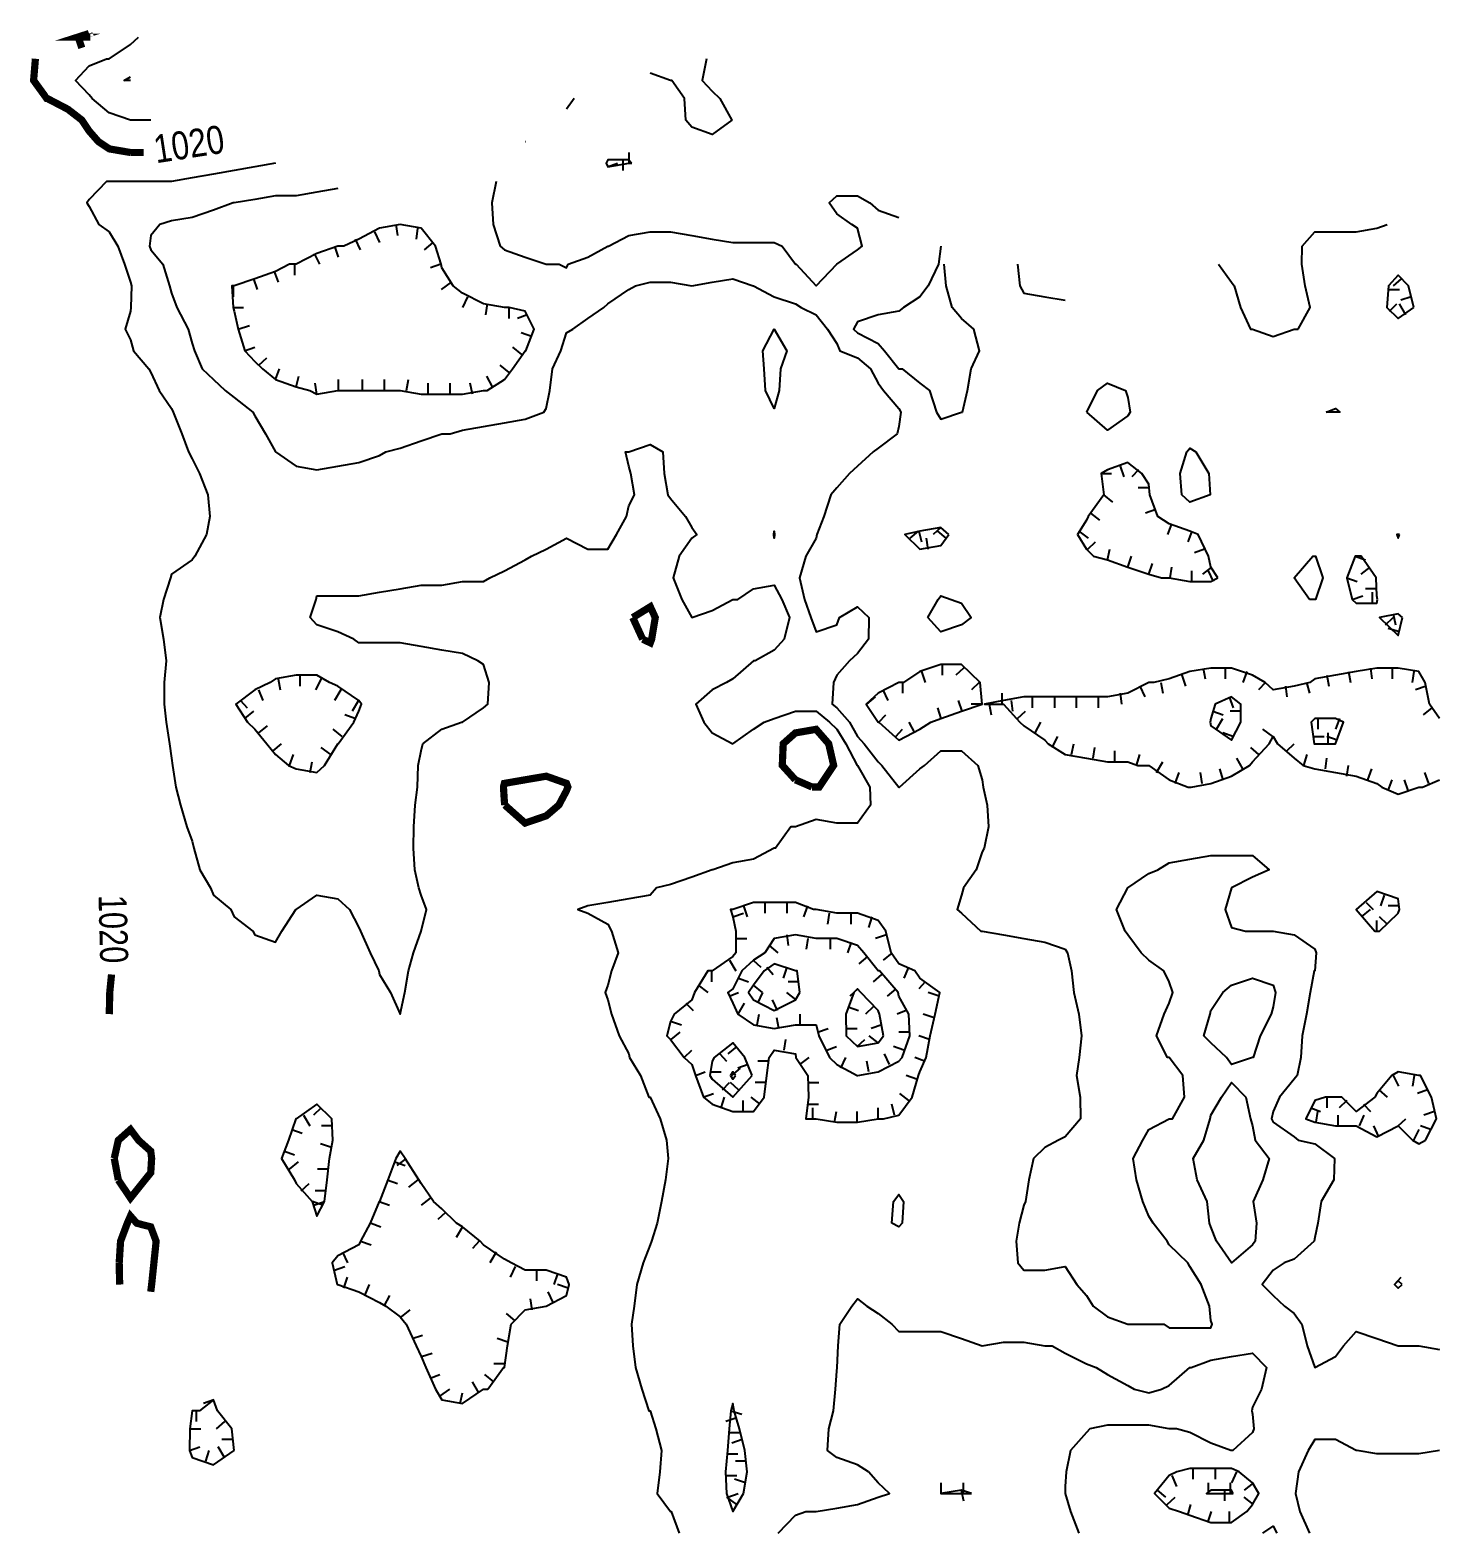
# Model space of a CAD drawing. Extents: x 628896 to 629898, y 4519176 to 4520140.
# Drawn here: x 628995.5 to 629191, y 4519932 to 4520139.5 of the extents above; entities that cross this region are included whole.
import ezdxf
from ezdxf.enums import TextEntityAlignment as Align

# ---------------------------------------------------------------- set-up
doc = ezdxf.new("R2010")
doc.units = 0

msp = doc.modelspace()

# ---------------------------------------------------------------- linework, layer by layer
at = {"layer": 'GSLAYER', "linetype": 'CONTINUOUS', "const_width": 1, "flags": 128}
for points in [[(629003.6875, 4520139), (629002.125, 4520138.5), (629003.6875, 4520138.5), (629003.875, 4520138.5)], [(629002.1875, 4520138.5), (629002.6875, 4520137)], [(629003.875, 4520138.5), (629003.6875, 4520139)], [(629009.4375, 4520122.5), (629006.5, 4520123), (629005, 4520124), (629003.6875, 4520125.5), (629002.6875, 4520127), (629000.75, 4520128.5), (628997.875, 4520130), (628997.8125, 4520130), (628996, 4520132.5), (628996.25, 4520135.5)], [(629023.8125, 4520124.5), (629023.8125, 4520124.5)], [(629011.25, 4520122.5), (629009.4375, 4520122.5)], [(629079.125, 4520058), (629081.5625, 4520059.5), (629082.25, 4520058), (629081.75, 4520055), (629081.5625, 4520054.5), (629080.5, 4520055)], [(629080.5, 4520055), (629079.125, 4520058)], [(629101.6875, 4520035.5), (629099.875, 4520037.5), (629100, 4520040.5), (629101.6875, 4520042), (629104.5625, 4520042.5), (629106.3125, 4520040.5), (629107, 4520037.5), (629105, 4520034.5), (629104.5625, 4520034.5), (629104, 4520034.5)], [(629061.3125, 4520032.5), (629061.1875, 4520034.5), (629061.3125, 4520035), (629064.1875, 4520035.5), (629067.125, 4520036), (629069.9375, 4520035), (629070.125, 4520034.5), (629069.9375, 4520034), (629068.875, 4520032), (629067.125, 4520030.5), (629064.1875, 4520029.5), (629061.375, 4520032)], [(629104, 4520034.5), (629101.6875, 4520035.5)], [(629061.375, 4520032), (629061.3125, 4520032.5)], [(629006.5, 4520021), (629006.5, 4520021)], [(629006.8125, 4520008.5), (629006.5625, 4520006)], [(629006.5625, 4520006), (629006.5, 4520003)], [(629007.1875, 4519983), (629007.75, 4519985.5), (629009.4375, 4519987), (629010.5625, 4519985.5), (629012.25, 4519984), (629012.375, 4519983), (629012.25, 4519981), (629011.4375, 4519980), (629009.4375, 4519977.5), (629007.75, 4519980)], [(629007.75, 4519980), (629007.1875, 4519983)], [(629007.875, 4519968.5), (629008.0625, 4519971.5), (629009, 4519974), (629009.4375, 4519975), (629010.3125, 4519974), (629012.25, 4519973.5), (629013, 4519971.5), (629012.6875, 4519968.5), (629012.375, 4519965.5), (629012.25, 4519964.5)], [(629007.9375, 4519965.5), (629007.875, 4519968.5)]]:
    msp.add_lwpolyline(points, dxfattribs=at)
at = {"layer": 'GSLAYER', "linetype": 'CONTINUOUS', "flags": 128}
for points in [[(629012.25, 4520127), (629010.4375, 4520127), (629009.4375, 4520127), (629006.5, 4520128), (629004.125, 4520130), (629003.6875, 4520130.5), (629001.8125, 4520132.5), (629003.6875, 4520134.5), (629006.125, 4520135.5), (629006.5, 4520135.5), (629009.4375, 4520137.5), (629010.5625, 4520138.5)], [(629089.375, 4520135.5), (629088.75, 4520132.5), (629090.125, 4520131), (629091.1875, 4520130), (629092.875, 4520127), (629090.125, 4520125), (629087.3125, 4520126), (629086.5, 4520127), (629086.3125, 4520130), (629084.5625, 4520132.5), (629084.375, 4520132.5), (629081.5625, 4520133.5)], [(629009.4375, 4520132.5), (629008.5625, 4520132.5), (629009.4375, 4520133)], [(629071, 4520130), (629069.9375, 4520128.5)], [(629064.25, 4520124), (629064.1875, 4520124)], [(629078.625, 4520121), (629078.625, 4520122.5)], [(629029.5625, 4520121), (629026.6875, 4520120.5), (629023.8125, 4520120), (629020.9375, 4520119.5), (629018, 4520119), (629015.125, 4520118.5), (629012.25, 4520118.5), (629009.4375, 4520118.5), (629006.5, 4520118.5), (629006.125, 4520118.5), (629003.6875, 4520116), (629003.375, 4520115.5), (629003.6875, 4520115), (629005.0625, 4520112.5), (629006.5, 4520111.5), (629007.6875, 4520109.5), (629008.625, 4520107), (629009.4375, 4520104.5), (629009.5625, 4520104), (629009.5, 4520101), (629009.4375, 4520100.5), (629008.6875, 4520098), (629009.4375, 4520096.5), (629009.875, 4520095), (629012, 4520092.5), (629012.25, 4520092), (629013.4375, 4520089.5), (629015.125, 4520087), (629015.375, 4520086.5), (629016.5625, 4520083.5), (629017.5, 4520081), (629018, 4520080), (629019, 4520078), (629020.1875, 4520075), (629020.4375, 4520072), (629020, 4520069.5), (629018.375, 4520066.5), (629018, 4520066), (629015.125, 4520064), (629015, 4520063.5), (629014, 4520060.5), (629013.5, 4520058), (629014, 4520055), (629014.375, 4520052), (629014.125, 4520049), (629014.125, 4520046), (629014.375, 4520043.5), (629014.875, 4520040.5), (629015.125, 4520038.5), (629015.25, 4520037.5), (629015.75, 4520034.5), (629016.375, 4520032), (629017.25, 4520029), (629018, 4520027), (629018.25, 4520026), (629019.0625, 4520023), (629020.5625, 4520020.5), (629020.9375, 4520019.5), (629023.375, 4520017.5), (629023.8125, 4520016.5), (629026.4375, 4520014.5), (629026.6875, 4520014), (629029.5625, 4520013), (629030.4375, 4520014.5), (629032.375, 4520017.5), (629032.4375, 4520017.5), (629035.3125, 4520019.5), (629038.1875, 4520019), (629039.8125, 4520017.5), (629041.125, 4520015), (629041.375, 4520014.5), (629042.6875, 4520011.5), (629043.875, 4520009), (629044, 4520008.5), (629045.5, 4520006), (629046.875, 4520003), (629047.5, 4520006), (629048, 4520009), (629048.6875, 4520011.5), (629049.75, 4520014.5), (629050.5, 4520017.5), (629049.75, 4520019.5), (629049.4375, 4520020.5), (629048.875, 4520023), (629048.6875, 4520026), (629048.75, 4520029), (629048.9375, 4520032), (629049.25, 4520034.5), (629049.375, 4520037.5), (629049.75, 4520039.5), (629050, 4520040.5), (629052.625, 4520042.5), (629055.375, 4520043.5), (629055.5, 4520043.5), (629058.4375, 4520045.5), (629059, 4520046), (629059.1875, 4520049), (629058.4375, 4520051.5), (629057.625, 4520052), (629055.5, 4520053), (629052.625, 4520053.5), (629049.75, 4520054), (629046.875, 4520054.5), (629044, 4520054.5), (629041.125, 4520054.5), (629040.4375, 4520055), (629038.1875, 4520056), (629035.3125, 4520057), (629034.375, 4520058), (629035.1875, 4520060.5), (629035.3125, 4520061), (629038.1875, 4520061), (629041.125, 4520061), (629044, 4520061.5), (629046.875, 4520062), (629049.75, 4520062.5), (629052.625, 4520062.5), (629055.5, 4520063), (629058.4375, 4520063), (629059.3125, 4520063.5), (629061.3125, 4520064.5), (629064.1875, 4520066), (629065.0625, 4520066.5), (629067.125, 4520067.5), (629069.9375, 4520069), (629072.875, 4520067.5), (629075.6875, 4520067.5), (629076.875, 4520069.5), (629078.25, 4520072), (629078.5625, 4520073.5), (629079.375, 4520075), (629078.875, 4520078), (629078.5625, 4520079), (629078.125, 4520081), (629078.5625, 4520081), (629081.5625, 4520082), (629083.3125, 4520081), (629083.5, 4520078), (629084, 4520075), (629084.375, 4520074.5), (629086.4375, 4520072), (629087.3125, 4520070.5), (629088, 4520069.5), (629087.3125, 4520069), (629085.5625, 4520066.5), (629084.75, 4520063.5), (629085.9375, 4520060.5), (629087.3125, 4520058), (629090.125, 4520059), (629093, 4520060.5), (629093.6875, 4520060.5), (629095.875, 4520062), (629098.75, 4520062.5), (629099.8125, 4520060.5), (629100.875, 4520058), (629100.125, 4520055), (629098.75, 4520053.5), (629096.125, 4520052), (629095.875, 4520052), (629093, 4520049.5), (629092.125, 4520049), (629090.125, 4520048), (629087.875, 4520046), (629089, 4520043.5), (629090.125, 4520042), (629093, 4520040.5), (629095.875, 4520042.5), (629097.375, 4520043.5), (629098.75, 4520044), (629101.6875, 4520045), (629104.5625, 4520045), (629106.4375, 4520043.5), (629107.4375, 4520042.5), (629108.6875, 4520040.5), (629110.25, 4520037.5), (629110.3125, 4520037.5), (629112, 4520034.5), (629112.125, 4520032), (629110.3125, 4520029.5), (629107.4375, 4520029.5), (629104.5625, 4520030), (629101.6875, 4520029), (629101.0625, 4520029), (629098.9375, 4520026), (629098.75, 4520026), (629095.875, 4520024.5), (629093, 4520024), (629090.25, 4520023), (629090.125, 4520023), (629087.3125, 4520022), (629084.375, 4520021), (629082.4375, 4520020.5), (629081.5625, 4520019.5), (629078.5625, 4520019), (629075.6875, 4520018.5), (629072.875, 4520018), (629071.5, 4520017.5), (629072.875, 4520017), (629075.6875, 4520015.5), (629076.1875, 4520014.5), (629077.125, 4520011.5), (629076.1875, 4520009), (629075.6875, 4520007), (629075.3125, 4520006), (629075.6875, 4520005), (629076.1875, 4520003), (629077.25, 4520000), (629078.5625, 4519997.5), (629078.6875, 4519997), (629080.1875, 4519994.5), (629081.375, 4519991.5), (629081.5625, 4519991.5), (629082.9375, 4519988.5), (629083.8125, 4519985.5), (629084.0625, 4519983), (629083.6875, 4519980), (629083.125, 4519977), (629082.5, 4519974), (629081.75, 4519971.5), (629081.5625, 4519971), (629080.5625, 4519968.5), (629079.6875, 4519965.5), (629079.3125, 4519962.5), (629078.9375, 4519960), (629079.125, 4519957), (629079.5, 4519954), (629080.375, 4519951), (629081.375, 4519948), (629081.5625, 4519948), (629082.3125, 4519945.5), (629083.125, 4519942.5), (629082.875, 4519939.5), (629082.5, 4519936.5), (629084.375, 4519934), (629084.4375, 4519934), (629085.5625, 4519931)], [(629079, 4520121), (629078.5625, 4520121.5), (629075.6875, 4520121.5), (629075.4375, 4520121), (629075.6875, 4520120.5), (629078.5625, 4520121), (629079, 4520121)], [(629075.625, 4520120.5), (629077, 4520121)], [(629077.75, 4520121.5), (629077.75, 4520120)], [(629060.1875, 4520118.5), (629059.5625, 4520115.5), (629059.75, 4520112.5), (629060.75, 4520109.5), (629061.3125, 4520109), (629064.1875, 4520108), (629067.125, 4520107), (629068.9375, 4520107), (629069.9375, 4520106.5), (629070.1875, 4520107)], [(629038.1875, 4520117.5), (629035.3125, 4520117), (629032.4375, 4520116.5), (629029.5625, 4520116.5), (629026.6875, 4520116), (629023.8125, 4520115.5), (629023.6875, 4520115.5), (629020.9375, 4520114.5), (629018, 4520113.5), (629015.125, 4520113), (629013.5, 4520112.5), (629012.25, 4520111), (629012.0625, 4520109.5), (629012.25, 4520109), (629013.9375, 4520107), (629014.875, 4520104), (629015.125, 4520103), (629015.875, 4520101), (629017.4375, 4520098), (629018, 4520096), (629018.3125, 4520095), (629019.375, 4520092.5), (629020.9375, 4520091), (629022.5625, 4520089.5), (629023.8125, 4520088.5), (629026.4375, 4520086.5), (629026.6875, 4520086), (629028.1875, 4520083.5), (629029.5625, 4520081), (629032.4375, 4520079), (629035.3125, 4520078.5), (629038.1875, 4520079), (629041.125, 4520079.5), (629044, 4520080.5), (629044.875, 4520081), (629046.875, 4520081.5), (629049.75, 4520082.5), (629052.625, 4520083.5), (629053.8125, 4520083.5), (629055.5, 4520084), (629058.4375, 4520084.5), (629061.3125, 4520085), (629064.1875, 4520085.5), (629066.8125, 4520086.5), (629067.125, 4520087), (629067.625, 4520089.5), (629068, 4520092.5), (629069.125, 4520095), (629069.9375, 4520097.5), (629070.8125, 4520098), (629072.875, 4520099.5), (629075.125, 4520101), (629075.6875, 4520101.5), (629078.5625, 4520103.5), (629079.5, 4520104), (629081.5625, 4520104.5), (629084.375, 4520104.5), (629087.3125, 4520104), (629090.125, 4520104.5), (629093, 4520105), (629095.8125, 4520104), (629095.875, 4520104), (629098.75, 4520102.5), (629101.6875, 4520101.5), (629102.5, 4520101), (629104.5625, 4520100), (629106.125, 4520098), (629107.4375, 4520096), (629107.875, 4520095), (629110.3125, 4520094), (629112.125, 4520092.5), (629113.1875, 4520090.5), (629113.9375, 4520089.5), (629116.0625, 4520087), (629116.3125, 4520086.5), (629116.0625, 4520084.5), (629115.8125, 4520083.5), (629113.1875, 4520081.5), (629112.5, 4520081), (629110.3125, 4520079), (629109.1875, 4520078), (629107.4375, 4520076), (629106.625, 4520075), (629105.625, 4520072), (629104.6875, 4520069.5), (629104.5625, 4520069), (629103.125, 4520066.5), (629102.25, 4520063.5), (629102.9375, 4520060.5), (629103.8125, 4520058), (629104.5625, 4520056), (629107.4375, 4520057), (629107.8125, 4520058), (629110.3125, 4520059.5), (629111.875, 4520058), (629111.8125, 4520055), (629110.3125, 4520053), (629109.1875, 4520052), (629107.4375, 4520050), (629107, 4520049), (629106.8125, 4520046), (629107.4375, 4520045.5), (629109.1875, 4520043.5), (629110.3125, 4520041.5), (629111.25, 4520040.5), (629113.1875, 4520038), (629113.6875, 4520037.5), (629116.0625, 4520034.5), (629116.125, 4520034.5), (629118.9375, 4520037), (629119.625, 4520037.5), (629121.875, 4520039.5), (629124.75, 4520039.5), (629127, 4520037.5), (629127.625, 4520035.5), (629127.75, 4520034.5), (629128.3125, 4520032), (629128.5, 4520029), (629127.875, 4520026), (629127.625, 4520025.5), (629126.75, 4520023), (629125, 4520020.5), (629124.75, 4520019.5), (629124.125, 4520017.5), (629124.75, 4520017), (629127.4375, 4520014.5), (629127.625, 4520014.5), (629130.5625, 4520014), (629133.375, 4520013.5), (629136.3125, 4520013), (629139.125, 4520012), (629139.4375, 4520011.5), (629140, 4520009), (629140.3125, 4520006), (629141, 4520003), (629141.375, 4520000), (629141.0625, 4519997), (629140.6875, 4519994.5), (629141.1875, 4519991.5), (629141.25, 4519988.5), (629139.125, 4519986), (629138.1875, 4519985.5), (629136.3125, 4519984.5), (629134.75, 4519983), (629134.0625, 4519980), (629133.625, 4519977), (629133.375, 4519976.5), (629132.75, 4519974), (629132.3125, 4519971.5), (629132.5625, 4519968.5), (629133.375, 4519967.5), (629136.3125, 4519967.5), (629139.125, 4519968), (629140.75, 4519965.5), (629142.0625, 4519964), (629143, 4519962.5), (629145, 4519961), (629147.8125, 4519960), (629150.75, 4519960), (629152.8125, 4519960), (629153.5625, 4519959.5), (629156.4375, 4519959.5), (629159.3125, 4519959.5), (629159.5, 4519960), (629159.3125, 4519960.5), (629159.125, 4519962.5), (629158, 4519965.5), (629156.4375, 4519968), (629156.125, 4519968.5), (629153.5625, 4519971), (629153.25, 4519971.5), (629151.3125, 4519974), (629150.75, 4519975), (629149.875, 4519977), (629149, 4519980), (629148.5625, 4519983), (629149.875, 4519985.5), (629150.75, 4519987), (629153.5625, 4519988.5), (629154, 4519988.5), (629155.6875, 4519991.5), (629155.4375, 4519994.5), (629153.5625, 4519997), (629153.3125, 4519997), (629151.8125, 4520000), (629152.875, 4520003), (629153.5625, 4520004.5), (629154.0625, 4520006), (629153.5625, 4520007.5), (629152.8125, 4520009), (629150.75, 4520010.5), (629149.6875, 4520011.5), (629147.8125, 4520014), (629147.4375, 4520014.5), (629146.25, 4520017.5), (629147.8125, 4520020.5), (629150.75, 4520022.5), (629152, 4520023), (629153.5625, 4520024), (629156.4375, 4520024.5), (629159.3125, 4520025), (629162.1875, 4520025), (629165.125, 4520025), (629167.4375, 4520023), (629165.125, 4520022), (629162.1875, 4520020.5), (629161.3125, 4520017.5), (629162.1875, 4520015), (629164.125, 4520014.5), (629165.125, 4520014.5), (629168, 4520014.5), (629170.875, 4520014), (629173.75, 4520012), (629173.9375, 4520011.5), (629173.75, 4520009), (629173.6875, 4520009), (629173.125, 4520006), (629172.625, 4520003), (629172, 4520000), (629171.8125, 4519997), (629171.3125, 4519994.5), (629170.875, 4519994), (629168.875, 4519991.5), (629168, 4519989.5), (629167.75, 4519988.5), (629168, 4519988), (629170.875, 4519986), (629171.4375, 4519985.5), (629173.75, 4519985), (629176.5, 4519983), (629176.375, 4519980), (629174.625, 4519977), (629174.1875, 4519974), (629173.75, 4519972), (629173.6875, 4519971.5), (629170.875, 4519969), (629169.5, 4519968.5), (629168, 4519967.5), (629166.4375, 4519965.5), (629168, 4519964), (629169.5625, 4519962.5), (629170.875, 4519961.5), (629171.9375, 4519960), (629172.6875, 4519957), (629173.75, 4519954), (629176.625, 4519955.5), (629177.75, 4519957), (629179.5, 4519959), (629182.375, 4519958), (629185.3125, 4519957), (629188.125, 4519957), (629188.1875, 4519957), (629191.0625, 4519956.5)], [(629070.1875, 4520107), (629072.875, 4520108), (629075.6875, 4520109.5), (629075.75, 4520109.5), (629078.5625, 4520111), (629081.5625, 4520111.5), (629084.375, 4520111.5), (629087.3125, 4520111), (629090.125, 4520110.5), (629093, 4520110), (629095.875, 4520110), (629098.75, 4520110), (629099.875, 4520109.5), (629101.6875, 4520107), (629101.8125, 4520107), (629104.5625, 4520104), (629107.4375, 4520107), (629110.3125, 4520109), (629110.9375, 4520109.5), (629110.3125, 4520112), (629109.5, 4520112.5), (629107.4375, 4520114), (629106.375, 4520115.5), (629107.4375, 4520116.5), (629110.3125, 4520116.5), (629112, 4520115.5), (629113.1875, 4520114.5), (629116.0625, 4520113.5)], [(629040.1875, 4520089.5), (629041.125, 4520089.5), (629043, 4520089.5), (629044, 4520089.5), (629046.875, 4520089.5), (629049.75, 4520089), (629052.625, 4520089), (629055.5, 4520089), (629058.4375, 4520089.5), (629058.9375, 4520089.5), (629061.3125, 4520091), (629062.4375, 4520092.5), (629064.1875, 4520095), (629064.3125, 4520095), (629065.4375, 4520098), (629064.1875, 4520100.5), (629062, 4520101), (629061.3125, 4520101), (629058.4375, 4520101.5), (629055.5, 4520103), (629054.1875, 4520104), (629052.625, 4520106.5), (629052.5625, 4520107), (629051.75, 4520109.5), (629049.75, 4520112), (629046.875, 4520112.5), (629044, 4520112), (629041.125, 4520110.5), (629039.0625, 4520109.5), (629038.1875, 4520109.5), (629035.3125, 4520108.5), (629032.4375, 4520107), (629031.5, 4520107), (629029.5625, 4520106), (629026.6875, 4520105), (629023.8125, 4520104), (629023.5, 4520104), (629023.6875, 4520101), (629023.8125, 4520100.5), (629024.375, 4520098), (629025.3125, 4520095), (629026.6875, 4520093.5), (629027.75, 4520092.5), (629029.5625, 4520091), (629032.4375, 4520090), (629034.3125, 4520089.5), (629035.3125, 4520089), (629038.1875, 4520089.5), (629040.1875, 4520089.5)], [(629046.25, 4520112.5), (629046.5, 4520111)], [(629049.25, 4520112), (629049.0625, 4520110.5)], [(629171.4375, 4520098), (629173.125, 4520101), (629172.4375, 4520104), (629171.9375, 4520107), (629172, 4520109.5), (629173.75, 4520111.5), (629176.625, 4520111.5), (629179.5, 4520111.5), (629182.375, 4520112), (629183.8125, 4520112.5)], [(629037.75, 4520109.5), (629038.25, 4520108)], [(629040.625, 4520110.5), (629041.3125, 4520109)], [(629043.3125, 4520111.5), (629044, 4520110)], [(629051.375, 4520110), (629050.1875, 4520109)], [(629121.875, 4520109.5), (629121.5625, 4520107), (629120.125, 4520104), (629118.9375, 4520102.5), (629116.6875, 4520101), (629116.0625, 4520100.5), (629113.1875, 4520100), (629110.3125, 4520099), (629109.75, 4520098), (629110.3125, 4520097.5), (629113.1875, 4520096), (629114.0625, 4520095), (629116.0625, 4520092.5), (629116.5, 4520092.5), (629118.9375, 4520090.5), (629120.3125, 4520089.5), (629121.25, 4520086.5), (629121.875, 4520085.5), (629124.75, 4520086.5), (629124.875, 4520086.5)], [(629034.9375, 4520108.5), (629035.6875, 4520107)], [(629029.375, 4520106), (629029.9375, 4520104.5)], [(629032.1875, 4520107), (629032.1875, 4520105.5)], [(629052.5, 4520107), (629051.0625, 4520106.5)], [(629124.875, 4520086.5), (629125.5625, 4520089.5), (629126.0625, 4520092.5), (629127.25, 4520095), (629126.4375, 4520098), (629124.75, 4520099.5), (629123.4375, 4520101), (629122.625, 4520104), (629122.3125, 4520107)], [(629132.5, 4520107), (629132.8125, 4520104), (629133.375, 4520103), (629136.3125, 4520102.5), (629139.125, 4520102)], [(629160.375, 4520107), (629162.1875, 4520104.5), (629162.5625, 4520104), (629163.4375, 4520101), (629164.8125, 4520098), (629165.125, 4520098), (629168, 4520097), (629170.875, 4520098), (629171.4375, 4520098)], [(629187.5, 4520101), (629186.75, 4520104), (629185.3125, 4520105.5), (629184, 4520104), (629183.75, 4520101), (629185.3125, 4520099.5), (629187.5, 4520101)], [(629023.6875, 4520104), (629023.6875, 4520102.5)], [(629026.5, 4520105), (629027, 4520103.5)], [(629053.9375, 4520104.5), (629052.5625, 4520103.5)], [(629183.9375, 4520103.5), (629185.5, 4520103.5)], [(629185.75, 4520105), (629184.625, 4520104)], [(629056.1875, 4520102.5), (629055.5, 4520101)], [(629058.9375, 4520101.5), (629058.6875, 4520100)], [(629184.125, 4520100.5), (629185.125, 4520101.5)], [(629186.375, 4520100), (629185.5, 4520101.5)], [(629187.125, 4520102.5), (629185.6875, 4520102)], [(629023.6875, 4520101), (629025.125, 4520101)], [(629061.9375, 4520101), (629061.9375, 4520099.5)], [(629064.5, 4520100), (629063.125, 4520099.5)], [(629024.375, 4520098), (629025.9375, 4520098.5)], [(629065.0625, 4520097), (629063.625, 4520097.5)], [(629097.5625, 4520089.5), (629097.375, 4520092.5), (629097.1875, 4520095), (629098.75, 4520098), (629100.5, 4520095), (629099.625, 4520092.5), (629099.4375, 4520089.5), (629098.75, 4520087), (629097.5625, 4520089.5)], [(629025.25, 4520095), (629026.6875, 4520095.5)], [(629063.75, 4520094.5), (629062.5, 4520095.5)], [(629027.25, 4520093), (629028.375, 4520094)], [(629062, 4520092), (629060.75, 4520093)], [(629029.5625, 4520091), (629030.125, 4520092.5)], [(629032.4375, 4520090), (629032.8125, 4520091.5)], [(629038.3125, 4520089.5), (629038.3125, 4520091)], [(629041.625, 4520089.5), (629041.625, 4520091)], [(629044.6875, 4520089.5), (629044.6875, 4520091)], [(629047.75, 4520089.5), (629048, 4520091)], [(629059.6875, 4520090), (629058.875, 4520091.5)], [(629035.3125, 4520089), (629035.0625, 4520090.5)], [(629050.75, 4520089), (629050.75, 4520090.5)], [(629053.8125, 4520089), (629053.8125, 4520090.5)], [(629056.875, 4520089), (629056.5625, 4520090.5)], [(629142.125, 4520086.5), (629143.625, 4520089.5), (629145, 4520090.5), (629147.5, 4520089.5), (629147.8125, 4520088.5), (629148.125, 4520086.5), (629147.8125, 4520086), (629145, 4520084), (629142.125, 4520086.5)], [(629175.3125, 4520086.5), (629176.625, 4520087), (629177.25, 4520086.5), (629176.625, 4520086.5), (629175.3125, 4520086.5)], [(629155.3125, 4520075), (629155.0625, 4520078), (629156, 4520081), (629156.4375, 4520081.5), (629157.25, 4520081), (629159.0625, 4520078), (629159.25, 4520075), (629156.4375, 4520074), (629155.3125, 4520075)], [(629160.3125, 4520063.5), (629159.3125, 4520065), (629159, 4520066.5), (629157.5625, 4520069.5), (629156.4375, 4520070), (629153.5625, 4520071), (629152, 4520072), (629150.875, 4520075), (629150.75, 4520076.5), (629149.75, 4520078), (629147.8125, 4520079.5), (629145, 4520078.5), (629144.125, 4520078), (629144.5, 4520075), (629142.3125, 4520072), (629142.0625, 4520071.5), (629140.8125, 4520069.5), (629142.0625, 4520067.5), (629143.0625, 4520066.5), (629145, 4520066), (629147.8125, 4520065), (629150.75, 4520064), (629152.5, 4520063.5), (629153.5625, 4520063.5), (629156.4375, 4520063), (629159.3125, 4520063), (629160.3125, 4520063.5)], [(629146.75, 4520079), (629147.25, 4520077.5)], [(629149.3125, 4520078.5), (629148.375, 4520077.5)], [(629144.125, 4520078), (629145.5625, 4520078)], [(629144.4375, 4520075), (629145.6875, 4520074)], [(629150.75, 4520076), (629149.25, 4520076)], [(629142.625, 4520072.5), (629143.875, 4520071.5)], [(629151.6875, 4520073), (629150.25, 4520072.5)], [(629123, 4520069.5), (629121.875, 4520070.5), (629118.9375, 4520070), (629116.875, 4520069.5), (629118.9375, 4520067.5), (629121.875, 4520068), (629123, 4520069.5)], [(629121.875, 4520070.5), (629120.8125, 4520069.5)], [(629153.875, 4520071), (629153.3125, 4520069.5)], [(629098.6875, 4520069.5), (629098.75, 4520070), (629098.8125, 4520069.5), (629098.75, 4520069), (629098.6875, 4520069.5)], [(629117.625, 4520069), (629118.75, 4520070)], [(629118.8125, 4520070), (629119.1875, 4520068.5)], [(629120.125, 4520067.5), (629119.875, 4520069)], [(629122.625, 4520069), (629121.4375, 4520070)], [(629141, 4520070), (629142.3125, 4520069)], [(629142.25, 4520067.5), (629143.3125, 4520068.5)], [(629156.6875, 4520070), (629156.125, 4520068.5)], [(629185.5, 4520069.5), (629185.3125, 4520069.5), (629185.125, 4520069.5), (629185.3125, 4520069), (629185.5, 4520069.5)], [(629145, 4520066), (629145.3125, 4520067.5)], [(629147.8125, 4520065), (629148.3125, 4520066.5)], [(629158.4375, 4520067.5), (629157.0625, 4520067)], [(629173, 4520060.5), (629170.875, 4520063.5), (629173.5, 4520066.5), (629173.75, 4520066.5), (629173.875, 4520066.5), (629174.875, 4520063.5), (629173.875, 4520060.5), (629173.75, 4520060.5), (629173, 4520060.5)], [(629182.4375, 4520060.5), (629182.375, 4520061), (629182.25, 4520063.5), (629180.1875, 4520066.5), (629179.5, 4520066.5), (629179.375, 4520066.5), (629178.1875, 4520063.5), (629178.9375, 4520060.5), (629179.5, 4520060), (629182.375, 4520060), (629182.4375, 4520060.5)], [(629179.3125, 4520066.5), (629180.8125, 4520066)], [(629150.75, 4520064), (629151.25, 4520065.5)], [(629153.6875, 4520063.5), (629153.9375, 4520065)], [(629156.6875, 4520063), (629156.6875, 4520064.5)], [(629159.4375, 4520065), (629158.1875, 4520064)], [(629159.6875, 4520063), (629159, 4520064.5)], [(629181.375, 4520065), (629180.125, 4520064)], [(629178.1875, 4520063.5), (629179.625, 4520063)], [(629182.375, 4520062), (629180.8125, 4520062)], [(629120.0625, 4520058), (629121.5, 4520060.5), (629121.875, 4520061), (629123.3125, 4520060.5), (629124.75, 4520060), (629126.0625, 4520058), (629124.75, 4520057), (629121.875, 4520056), (629120.0625, 4520058)], [(629178.9375, 4520060.5), (629180.4375, 4520061)], [(629181.75, 4520060), (629181.75, 4520061.5)], [(629185.9375, 4520058), (629185.3125, 4520058.5), (629182.75, 4520058), (629185.3125, 4520055.5), (629185.9375, 4520058)], [(629183.5625, 4520057), (629184.625, 4520058)], [(629184.625, 4520058.5), (629184.9375, 4520057)], [(629185.5, 4520056), (629183.9375, 4520056.5)], [(629120.5, 4520043.5), (629121.875, 4520044), (629124.75, 4520045), (629127.625, 4520046), (629127.3125, 4520049), (629124.75, 4520051.5), (629121.875, 4520051.5), (629118.9375, 4520050.5), (629116.6875, 4520049), (629116.0625, 4520049), (629113.1875, 4520047.5), (629111.5, 4520046), (629113.1875, 4520043.5), (629113.25, 4520043.5), (629116.0625, 4520041), (629118.9375, 4520042.5), (629120.5, 4520043.5)], [(629122.0625, 4520051.5), (629122.0625, 4520050)], [(629036.375, 4520037.5), (629038.1875, 4520040.5), (629038.25, 4520040.5), (629040.4375, 4520043.5), (629041.125, 4520045), (629041.5, 4520046), (629041.125, 4520046.5), (629038.1875, 4520048.5), (629037.0625, 4520049), (629035.3125, 4520050), (629032.4375, 4520050), (629029.5625, 4520049.5), (629028.8125, 4520049), (629026.6875, 4520048), (629024.0625, 4520046), (629025.6875, 4520043.5), (629026.6875, 4520042.5), (629028.375, 4520040.5), (629029.5625, 4520039), (629031.375, 4520037.5), (629032.4375, 4520037), (629035.3125, 4520036.5), (629036.375, 4520037.5)], [(629029.9375, 4520049.5), (629030.1875, 4520048)], [(629032.9375, 4520050), (629032.9375, 4520048.5)], [(629035.875, 4520049.5), (629035.125, 4520048)], [(629119.1875, 4520050.5), (629119.6875, 4520049)], [(629125, 4520051), (629123.9375, 4520050)], [(629191.0625, 4520044), (629189.6875, 4520046), (629189.0625, 4520049), (629188.1875, 4520050.5), (629185.3125, 4520051), (629182.375, 4520051), (629179.5, 4520050.5), (629176.625, 4520050), (629173.75, 4520049.5), (629173.0625, 4520049), (629170.875, 4520048.5), (629168, 4520048), (629166.875, 4520049), (629165.125, 4520050), (629162.1875, 4520051), (629159.3125, 4520051), (629156.4375, 4520050.5), (629153.5625, 4520049.5), (629151.4375, 4520049), (629150.75, 4520049), (629147.8125, 4520047.5), (629145, 4520047), (629142.0625, 4520047), (629139.125, 4520047), (629136.3125, 4520047), (629133.375, 4520047), (629130.5625, 4520046.5), (629127.9375, 4520046), (629130.5625, 4520046), (629132.8125, 4520043.5), (629133.375, 4520043), (629136.3125, 4520041), (629136.75, 4520040.5), (629139.125, 4520039), (629142.0625, 4520038.5), (629145, 4520038), (629147.8125, 4520038), (629149.1875, 4520037.5), (629150.75, 4520037.5), (629153.5625, 4520035.5), (629156.1875, 4520034.5), (629156.4375, 4520034.5), (629156.625, 4520034.5)], [(629155.3125, 4520050), (629155.8125, 4520048.5)], [(629158.25, 4520051), (629158.5625, 4520049.5)], [(629161.3125, 4520051), (629161.3125, 4520049.5)], [(629164.3125, 4520050.5), (629163.75, 4520049)], [(629175.4375, 4520050), (629175.6875, 4520048.5)], [(629178.4375, 4520050.5), (629178.6875, 4520049)], [(629181.5, 4520051), (629181.6875, 4520049.5)], [(629184.5, 4520051), (629184.5, 4520049.5)], [(629187.5, 4520050.5), (629187.25, 4520049)], [(629027.1875, 4520048), (629027.8125, 4520046.5)], [(629038.625, 4520048), (629037.75, 4520046.5)], [(629113.8125, 4520048), (629114.5, 4520046.5)], [(629116.5625, 4520049), (629116.5625, 4520047.5)], [(629127.1875, 4520049), (629126.125, 4520048)], [(629130.375, 4520046), (629130.375, 4520047.5)], [(629146.75, 4520047.5), (629146.9375, 4520046)], [(629149.5, 4520048.5), (629150.1875, 4520047)], [(629152.375, 4520049), (629152.6875, 4520047.5)], [(629166.9375, 4520049), (629165.9375, 4520048)], [(629169.6875, 4520048.5), (629169.875, 4520047)], [(629172.625, 4520049), (629173, 4520047.5)], [(629189.1875, 4520048.5), (629187.75, 4520048)], [(629024.6875, 4520046.5), (629025.625, 4520045.5)], [(629041.0625, 4520046.5), (629040.1875, 4520045)], [(629111.625, 4520046), (629112.8125, 4520047)], [(629121.9375, 4520044), (629121.4375, 4520045.5)], [(629124.8125, 4520045), (629124.3125, 4520046.5)], [(629127.625, 4520046), (629126.0625, 4520046)], [(629128.5625, 4520046), (629128.875, 4520044.5)], [(629131.625, 4520046.5), (629131.8125, 4520045)], [(629134.5625, 4520047), (629134.5625, 4520045.5)], [(629137.625, 4520047), (629137.625, 4520045.5)], [(629140.625, 4520047), (629140.625, 4520045.5)], [(629143.6875, 4520047), (629143.6875, 4520045.5)], [(629163.5, 4520043.5), (629163.5, 4520046), (629162.1875, 4520047), (629159.9375, 4520046), (629159.3125, 4520044), (629159.25, 4520043.5), (629159.3125, 4520043), (629162.1875, 4520041), (629163.5, 4520043.5)], [(629161.875, 4520047), (629162.4375, 4520045.5)], [(629190, 4520045.5), (629188.8125, 4520044.5)], [(629025.3125, 4520044), (629026.5625, 4520045)], [(629040.5625, 4520044), (629039.1875, 4520044.5)], [(629113.25, 4520043.5), (629114.25, 4520044.5)], [(629118.25, 4520042), (629117.5, 4520043.5)], [(629132.5, 4520044), (629133.625, 4520045)], [(629134.9375, 4520042), (629135.75, 4520043.5)], [(629159.625, 4520045), (629161.0625, 4520044.5)], [(629160.125, 4520042.5), (629161, 4520044)], [(629163.5, 4520045), (629162, 4520045)], [(629175.9375, 4520040.5), (629176.625, 4520040.5), (629177.75, 4520043.5), (629176.625, 4520044), (629173.75, 4520044), (629173.25, 4520043.5), (629173.6875, 4520040.5), (629173.75, 4520040.5), (629175.9375, 4520040.5)], [(629174.1875, 4520044), (629174.1875, 4520042.5)], [(629177.1875, 4520044), (629176.625, 4520042.5)], [(629027.25, 4520042), (629028.4375, 4520043)], [(629038.8125, 4520041.5), (629037.5625, 4520042.5)], [(629115.625, 4520041.5), (629116.5625, 4520042.5)], [(629137.3125, 4520040), (629138.125, 4520041.5)], [(629156.625, 4520034.5), (629159.3125, 4520035), (629162.1875, 4520036), (629164.6875, 4520037.5), (629165.125, 4520038), (629167.4375, 4520040.5), (629168, 4520041.5), (629168.5625, 4520040.5), (629170.875, 4520038.5), (629172.125, 4520037.5), (629173.75, 4520037), (629176.625, 4520036.5), (629179.5, 4520036), (629182.375, 4520035), (629183.0625, 4520034.5), (629185.3125, 4520033.5), (629188.1875, 4520034.5), (629188.6875, 4520034.5), (629191.0625, 4520035.5)], [(629162.375, 4520041.5), (629161, 4520042)], [(629167.9375, 4520041.5), (629166.5625, 4520042.5)], [(629173.5, 4520041.5), (629175.0625, 4520041.5)], [(629176.875, 4520041), (629175.4375, 4520041.5)], [(629175.625, 4520040.5), (629175.625, 4520042)], [(629029.25, 4520039.5), (629030.375, 4520040.5)], [(629031.5, 4520037.5), (629032.0625, 4520039)], [(629037.25, 4520039), (629035.875, 4520040)], [(629140, 4520039), (629140.3125, 4520040.5)], [(629143, 4520038.5), (629143.25, 4520040)], [(629146, 4520038), (629146, 4520039.5)], [(629149, 4520037.5), (629149.5, 4520039)], [(629166, 4520039), (629164.875, 4520040)], [(629169.875, 4520039.5), (629170.875, 4520040.5)], [(629172.25, 4520037.5), (629172.6875, 4520039)], [(629034.375, 4520036.5), (629034.625, 4520038)], [(629151.8125, 4520036.5), (629152.6875, 4520038)], [(629161.0625, 4520035.5), (629160.5625, 4520037)], [(629163.75, 4520037), (629162.9375, 4520038.5)], [(629175.25, 4520037), (629175.4375, 4520038.5)], [(629178.1875, 4520036), (629178.4375, 4520037.5)], [(629181.125, 4520035.5), (629181.6875, 4520037)], [(629154.375, 4520035), (629154.9375, 4520036.5)], [(629158.125, 4520035), (629157.875, 4520036.5)], [(629183.9375, 4520034), (629184.5, 4520035.5)], [(629186.6875, 4520034), (629186.1875, 4520035.5)], [(629189.5625, 4520035), (629189, 4520036.5)], [(629113.9375, 4519988.5), (629116.0625, 4519989), (629117.875, 4519991.5), (629118.75, 4519994.5), (629118.9375, 4519995), (629119.8125, 4519997), (629120.375, 4520000), (629121.0625, 4520003), (629121.75, 4520006), (629118.9375, 4520008), (629118.25, 4520009), (629116.0625, 4520010), (629115, 4520011.5), (629114.25, 4520014.5), (629113.1875, 4520016), (629110.3125, 4520017), (629107.4375, 4520017), (629104.5625, 4520017.5), (629104.1875, 4520017.5), (629101.6875, 4520018.5), (629098.75, 4520018.5), (629095.875, 4520018.5), (629093, 4520017.5), (629092.6875, 4520017.5), (629093, 4520016.5), (629093.4375, 4520014.5), (629093.4375, 4520011.5), (629093, 4520011), (629090.125, 4520009), (629089.5625, 4520009), (629087.6875, 4520006), (629087.3125, 4520005), (629084.875, 4520003), (629084.375, 4520002), (629083.875, 4520000), (629084.375, 4519999.5), (629086.25, 4519997), (629087.3125, 4519996), (629087.8125, 4519994.5), (629088.9375, 4519991.5), (629090.125, 4519990.5), (629093, 4519989.5), (629095.875, 4519989.5), (629097.375, 4519991.5), (629097.75, 4519994.5), (629098.0625, 4519997), (629098.75, 4519998), (629101.6875, 4519997.5), (629101.75, 4519997), (629103.4375, 4519994.5), (629103.5, 4519991.5), (629103.125, 4519988.5), (629104.5625, 4519988.5), (629107.4375, 4519988), (629110.3125, 4519988), (629113.1875, 4519988.5), (629113.9375, 4519988.5)], [(629097.4375, 4520018.5), (629097.4375, 4520017)], [(629100.5, 4520018.5), (629100.5, 4520017)], [(629182.75, 4520014.5), (629185.3125, 4520017), (629185.5, 4520017.5), (629185.3125, 4520019), (629182.375, 4520020), (629179.5, 4520017.5), (629182.0625, 4520014.5), (629182.375, 4520014.5), (629182.75, 4520014.5)], [(629180.875, 4520018.5), (629181.875, 4520017.5)], [(629183.375, 4520019.5), (629182.875, 4520018)], [(629093, 4520016.5), (629094.5, 4520017)], [(629094.5, 4520018), (629095, 4520016.5)], [(629103.375, 4520018), (629102.8125, 4520016.5)], [(629106.375, 4520017), (629106.125, 4520015.5)], [(629109.375, 4520017), (629109.375, 4520015.5)], [(629112.3125, 4520016.5), (629111.8125, 4520015)], [(629180.25, 4520016.5), (629181.5, 4520017.5)], [(629183.8125, 4520015.5), (629182.75, 4520016.5)], [(629185.375, 4520018), (629183.9375, 4520018)], [(629110.375, 4519994.5), (629113.1875, 4519995), (629116.0625, 4519996.5), (629116.5, 4519997), (629117.5625, 4520000), (629117.4375, 4520003), (629116.0625, 4520005.5), (629115.9375, 4520006), (629113.375, 4520009), (629113.1875, 4520009), (629111.1875, 4520011.5), (629110.3125, 4520012.5), (629107.4375, 4520013.5), (629104.5625, 4520013.5), (629101.6875, 4520014), (629098.75, 4520013.5), (629097.4375, 4520011.5), (629095.875, 4520010.5), (629094.25, 4520009), (629093, 4520006.5), (629092.3125, 4520006), (629093, 4520004.5), (629093.6875, 4520003), (629095.875, 4520001.5), (629098.75, 4520001), (629101.6875, 4520001.5), (629104.5625, 4520001.5), (629104.9375, 4520000), (629106.4375, 4519997), (629107.4375, 4519996), (629110.25, 4519994.5), (629110.3125, 4519994.5), (629110.375, 4519994.5)], [(629100.5, 4520014), (629100.6875, 4520012.5)], [(629114.3125, 4520014), (629112.8125, 4520013.5)], [(629182.375, 4520014.5), (629182.375, 4520016)], [(629093.4375, 4520013.5), (629094.9375, 4520013.5)], [(629098.0625, 4520012.5), (629099.25, 4520011.5)], [(629103.4375, 4520013.5), (629103.1875, 4520012)], [(629106.5, 4520013.5), (629106.5, 4520012)], [(629109.4375, 4520013), (629108.9375, 4520011.5)], [(629092.5625, 4520010.5), (629093.4375, 4520009)], [(629102.3125, 4520006), (629101.9375, 4520009), (629101.6875, 4520009), (629098.75, 4520010), (629097.375, 4520009), (629095.875, 4520007), (629095.1875, 4520006), (629095.875, 4520005), (629098.75, 4520003.5), (629101.6875, 4520005), (629102.3125, 4520006)], [(629095.8125, 4520010.5), (629096.875, 4520009.5)], [(629111.6875, 4520011), (629110.5, 4520010)], [(629115.125, 4520011.5), (629113.875, 4520010.5)], [(629090.0625, 4520009), (629090.0625, 4520007.5)], [(629093.8125, 4520008), (629095.1875, 4520007.5)], [(629097.75, 4520009.5), (629098.625, 4520008.5)], [(629100.5, 4520009.5), (629100, 4520008)], [(629113.625, 4520008.5), (629112.5, 4520007.5)], [(629117.375, 4520009.5), (629116.75, 4520008)], [(629161.5, 4519997), (629159.3125, 4519999), (629158.375, 4520000), (629159.25, 4520003), (629159.3125, 4520003.5), (629161, 4520006), (629162.1875, 4520007), (629165.125, 4520008), (629168, 4520007), (629168.3125, 4520006), (629168, 4520004), (629167.6875, 4520003), (629166.1875, 4520000), (629165.1875, 4519997), (629165.125, 4519997), (629162.1875, 4519996), (629161.5, 4519997)], [(629088.1875, 4520007), (629089.5625, 4520006)], [(629092.5, 4520005.5), (629093.8125, 4520006)], [(629095.8125, 4520007), (629097.0625, 4520006)], [(629096.5, 4520004.5), (629097.1875, 4520006)], [(629101.8125, 4520005), (629100.5, 4520006)], [(629102.125, 4520007.5), (629100.6875, 4520007.5)], [(629113.9375, 4520000), (629113.375, 4520003), (629113.1875, 4520003.5), (629110.75, 4520006), (629110.3125, 4520006.5), (629109.8125, 4520006), (629108.6875, 4520003), (629108.75, 4520000), (629110.3125, 4519998.5), (629113.1875, 4519999), (629113.9375, 4520000)], [(629110.375, 4520006.5), (629109.25, 4520005.5)], [(629115.625, 4520006.5), (629114.4375, 4520005.5)], [(629119.6875, 4520007.5), (629118.8125, 4520006.5)], [(629121.625, 4520005.5), (629120.125, 4520006)], [(629086.5, 4520004.5), (629087.5, 4520003.5)], [(629093.75, 4520003), (629094.625, 4520004.5)], [(629099.1875, 4520003.5), (629098.5, 4520005)], [(629109, 4520004), (629110.4375, 4520003.5)], [(629112.5, 4520004), (629111.4375, 4520003)], [(629084.5, 4520002), (629085.875, 4520001.5)], [(629096.375, 4520001.5), (629096.6875, 4520003)], [(629099.375, 4520001), (629099.125, 4520002.5)], [(629102.375, 4520001.5), (629102.375, 4520003)], [(629117.0625, 4520003.5), (629115.8125, 4520003)], [(629120.9375, 4520002.5), (629119.4375, 4520003)], [(629084.4375, 4519999.5), (629085.6875, 4520000.5)], [(629100.125, 4519998), (629100.375, 4519999.5)], [(629104.75, 4520000.5), (629106.25, 4520001)], [(629108.6875, 4520001), (629110.25, 4520001)], [(629110.25, 4519998.5), (629111.3125, 4519999.5)], [(629113.1875, 4519999), (629111.9375, 4520000)], [(629113.6875, 4520001.5), (629112.1875, 4520001)], [(629117.5625, 4520000.5), (629116.0625, 4520000.5)], [(629120.3125, 4519999.5), (629118.8125, 4520000)], [(629086.25, 4519997), (629087.3125, 4519998)], [(629095.6875, 4519994.5), (629094.6875, 4519997), (629093, 4519999), (629090.4375, 4519997), (629090.125, 4519996.5), (629089.8125, 4519994.5), (629090.125, 4519994), (629093, 4519991.5), (629095.6875, 4519994.5)], [(629091.1875, 4519997.5), (629092.125, 4519996.5)], [(629093.5625, 4519998.5), (629092.3125, 4519997.5)], [(629106.0625, 4519998), (629107.375, 4519998.5)], [(629114.75, 4519996), (629114.0625, 4519997.5)], [(629116.75, 4519998), (629115.3125, 4519998.5)], [(629092.875, 4519994.5), (629094.0625, 4519995.5)], [(629095.125, 4519996), (629093.6875, 4519995.5)], [(629098.0625, 4519996.5), (629096.5, 4519996.5)], [(629102.3125, 4519996), (629103.625, 4519997)], [(629108, 4519995.5), (629108.6875, 4519997)], [(629111.875, 4519995), (629111.625, 4519996.5)], [(629119.625, 4519996.5), (629118.25, 4519997)], [(629087.8125, 4519994.5), (629089.1875, 4519995)], [(629089.875, 4519995), (629091.375, 4519995)], [(629091.5625, 4519992.5), (629092.5625, 4519993.5)], [(629093.375, 4519994.5), (629093, 4519995), (629092.6875, 4519994.5), (629093, 4519994), (629093.375, 4519994.5)], [(629093.8125, 4519992.5), (629092.6875, 4519993.5)], [(629097.625, 4519993.5), (629096.125, 4519993.5)], [(629103.4375, 4519993.5), (629104.9375, 4519993.5)], [(629118.5, 4519994), (629117.0625, 4519994.5)], [(629160.125, 4519971.5), (629159.3125, 4519973.5), (629159.125, 4519974), (629158.8125, 4519977), (629157.4375, 4519980), (629156.875, 4519983), (629158.375, 4519985.5), (629159.25, 4519988.5), (629159.3125, 4519989), (629160.8125, 4519991.5), (629162.1875, 4519993.5), (629164.1875, 4519991.5), (629164.8125, 4519988.5), (629165.125, 4519987.5), (629165.5, 4519985.5), (629167.4375, 4519983), (629166.5625, 4519980), (629165.1875, 4519977), (629165.6875, 4519974), (629165.5, 4519971.5), (629165.125, 4519971), (629162.1875, 4519968.5), (629160.125, 4519971.5)], [(629189.125, 4519985.5), (629190.625, 4519988.5), (629189.9375, 4519991.5), (629188.4375, 4519994.5), (629188.1875, 4519994.5), (629185.3125, 4519995), (629184.4375, 4519994.5), (629182.375, 4519992), (629182.0625, 4519991.5), (629179.5, 4519989.5), (629177.5, 4519991.5), (629176.625, 4519991.5), (629175.25, 4519991.5), (629173.75, 4519991), (629172.5, 4519988.5), (629173.75, 4519988), (629176.625, 4519987.5), (629179.5, 4519987.5), (629182.375, 4519986), (629185.3125, 4519987.5), (629187.3125, 4519985.5), (629188.1875, 4519985), (629189.125, 4519985.5)], [(629184.625, 4519994.5), (629185.375, 4519993)], [(629187.5625, 4519994.5), (629187.3125, 4519993)], [(629088.875, 4519991.5), (629090.3125, 4519992)], [(629091.375, 4519990), (629091.875, 4519991.5)], [(629096.8125, 4519990.5), (629095.5625, 4519991.5)], [(629117.4375, 4519991), (629116.1875, 4519992)], [(629175.4375, 4519991.5), (629175.4375, 4519990)], [(629182.625, 4519992.5), (629183.8125, 4519991.5)], [(629189.375, 4519992.5), (629188, 4519992)], [(629036.375, 4519977), (629036.75, 4519980), (629037.0625, 4519983), (629037.5, 4519985.5), (629037.375, 4519988.5), (629035.3125, 4519990.5), (629032.4375, 4519988.5), (629032.375, 4519988.5), (629031.375, 4519985.5), (629030.375, 4519983), (629032.1875, 4519980), (629032.4375, 4519979.5), (629034.625, 4519977), (629035.3125, 4519975), (629036.375, 4519977)], [(629035.875, 4519990), (629034.8125, 4519989)], [(629094.4375, 4519989.5), (629094.4375, 4519991)], [(629103.375, 4519990.5), (629104.875, 4519990.5)], [(629104.125, 4519988.5), (629104.125, 4519990)], [(629107.125, 4519988), (629107.375, 4519989.5)], [(629110.25, 4519988), (629110.25, 4519989.5)], [(629113.1875, 4519988.5), (629113.1875, 4519990)], [(629115.4375, 4519989), (629115.0625, 4519990.5)], [(629173.1875, 4519990), (629174.5625, 4519989.5)], [(629173.9375, 4519988), (629174.1875, 4519989.5)], [(629178.1875, 4519991), (629177.125, 4519990)], [(629180.5, 4519990.5), (629181.5, 4519989.5)], [(629190.375, 4519989.5), (629188.875, 4519989)], [(629033.4375, 4519989), (629034.3125, 4519987.5)], [(629037.4375, 4519987.5), (629035.9375, 4519987.5)], [(629177, 4519987.5), (629177, 4519989)], [(629179.9375, 4519987.5), (629180.625, 4519989)], [(629182.625, 4519986), (629181.9375, 4519987.5)], [(629185.3125, 4519987.5), (629186.375, 4519988.5)], [(629189.8125, 4519987), (629188.4375, 4519987.5)], [(629031.8125, 4519987), (629033.25, 4519986.5)], [(629037.3125, 4519984.5), (629035.8125, 4519985)], [(629187.5, 4519985.5), (629188.25, 4519987)], [(629030.8125, 4519984), (629032.1875, 4519983.5)], [(629059, 4519951), (629061.1875, 4519954), (629061.3125, 4519954), (629061.75, 4519957), (629062.25, 4519960), (629064.1875, 4519962), (629067.125, 4519962.5), (629067.125, 4519962.5), (629069.9375, 4519964), (629070.3125, 4519965.5), (629069.9375, 4519966.5), (629067.125, 4519967.5), (629064.1875, 4519967.5), (629062.25, 4519968.5), (629061.3125, 4519969), (629058.4375, 4519971), (629057.9375, 4519971.5), (629055.5, 4519973.5), (629054.6875, 4519974), (629052.625, 4519976), (629051.5, 4519977), (629049.75, 4519979.5), (629049.4375, 4519980), (629047.5625, 4519983), (629046.875, 4519984), (629046.25, 4519983), (629045.125, 4519980), (629044, 4519977), (629043.9375, 4519977), (629042.6875, 4519974), (629041.375, 4519971.5), (629041.125, 4519971), (629038.1875, 4519969.5), (629037.4375, 4519968.5), (629038.125, 4519965.5), (629038.1875, 4519965.5), (629041.125, 4519964.5), (629044, 4519963), (629044.875, 4519962.5), (629046.875, 4519961), (629047.6875, 4519960), (629049.0625, 4519957), (629049.75, 4519955.5), (629050.4375, 4519954), (629051.75, 4519951), (629052.625, 4519949.5), (629055.5, 4519949), (629058.4375, 4519951), (629059, 4519951)], [(629047.6875, 4519983), (629046.375, 4519982)], [(629031.5, 4519981.5), (629032.75, 4519982.5)], [(629036.875, 4519981.5), (629035.375, 4519981.5)], [(629046.125, 4519982.5), (629047.5625, 4519982)], [(629033.125, 4519978.5), (629034.25, 4519979.5)], [(629045.0625, 4519980), (629046.5, 4519979.5)], [(629049.3125, 4519980), (629048, 4519979)], [(629036.0625, 4519976.5), (629034.6875, 4519977)], [(629034.875, 4519976.5), (629036.375, 4519977)], [(629036.5625, 4519978.5), (629035.0625, 4519978.5)], [(629043.9375, 4519977), (629045.375, 4519976.5)], [(629051, 4519977.5), (629049.75, 4519976.5)], [(629115.0625, 4519974), (629115.3125, 4519977), (629116.0625, 4519978), (629116.6875, 4519977), (629116.5, 4519974), (629116.0625, 4519973.5), (629115.0625, 4519974)], [(629053.125, 4519975.5), (629052.0625, 4519974.5)], [(629042.8125, 4519974), (629044.1875, 4519973.5)], [(629055.5, 4519973.5), (629054.625, 4519972)], [(629041.375, 4519971.5), (629042.8125, 4519971)], [(629057.8125, 4519971.5), (629056.875, 4519970.5)], [(629038.875, 4519970), (629039.5625, 4519968.5)], [(629060.1875, 4519970), (629059.3125, 4519968.5)], [(629037.75, 4519967.5), (629039.1875, 4519968)], [(629039.0625, 4519965), (629039.5625, 4519966.5)], [(629062.8125, 4519968), (629062.125, 4519966.5)], [(629065.75, 4519967.5), (629065.75, 4519966)], [(629068.6875, 4519967), (629068.1875, 4519965.5)], [(629184.8125, 4519965.5), (629185.75, 4519966.5)], [(629041.9375, 4519964), (629042.625, 4519965.5)], [(629068.0625, 4519963), (629067.375, 4519964.5)], [(629070.1875, 4519965), (629068.6875, 4519965.5)], [(629185.875, 4519965.5), (629185.3125, 4519966), (629184.8125, 4519965.5), (629185.3125, 4519965), (629185.875, 4519965.5)], [(629044.625, 4519962.5), (629045.4375, 4519964)], [(629065.1875, 4519962), (629064.9375, 4519963.5)], [(629099.3125, 4519931), (629101.6875, 4519933.5), (629103.125, 4519934), (629104.5625, 4519934), (629107.4375, 4519934.5), (629110.3125, 4519935), (629113.1875, 4519936), (629114.75, 4519936.5), (629113.1875, 4519938), (629111.8125, 4519939.5), (629110.3125, 4519940.5), (629107.4375, 4519941.5), (629106.125, 4519942.5), (629106.3125, 4519945.5), (629107, 4519948), (629107.25, 4519951), (629107.4375, 4519953.5), (629107.5, 4519954), (629107.625, 4519957), (629107.875, 4519960), (629109.5, 4519962.5), (629110.3125, 4519963.5), (629111.625, 4519962.5), (629113.1875, 4519961.5), (629115.0625, 4519960), (629116.0625, 4519959), (629118.9375, 4519959), (629121.875, 4519959), (629124.75, 4519958), (629127.625, 4519957), (629130.5625, 4519957.5), (629133.375, 4519957.5), (629136.3125, 4519957), (629137.3125, 4519957), (629139.125, 4519956), (629142.0625, 4519954.5), (629143.4375, 4519954), (629145, 4519953), (629147.8125, 4519951.5), (629148.6875, 4519951), (629150.75, 4519950.5), (629152.5, 4519951), (629153.5625, 4519951.5), (629156.4375, 4519954), (629156.625, 4519954), (629159.3125, 4519955), (629162.1875, 4519955.5), (629165.125, 4519956), (629167.0625, 4519954), (629166.375, 4519951), (629165.125, 4519948.5), (629165, 4519948), (629165.125, 4519947.5), (629165.3125, 4519945.5), (629165.125, 4519945), (629162.375, 4519942.5), (629162.1875, 4519942.5), (629162.125, 4519942.5), (629159.3125, 4519943.5), (629156.4375, 4519945), (629154.5625, 4519945.5), (629153.5625, 4519945.5), (629150.75, 4519946), (629147.8125, 4519946), (629145, 4519946), (629142.5625, 4519945.5), (629142.0625, 4519945), (629139.875, 4519942.5), (629139.25, 4519939.5), (629139.125, 4519937.5), (629139.125, 4519936.5), (629139.875, 4519934), (629141, 4519931)], [(629047.0625, 4519961), (629048.25, 4519962)], [(629062.75, 4519960.5), (629061.625, 4519961.5)], [(629048.5, 4519958), (629049.9375, 4519958.5)], [(629061.8125, 4519957.5), (629060.3125, 4519958)], [(629049.8125, 4519955.5), (629051.3125, 4519956)], [(629061.375, 4519954.5), (629059.875, 4519954.5)], [(629051, 4519952.5), (629052.375, 4519953)], [(629057.75, 4519950.5), (629056.875, 4519952)], [(629059.875, 4519952), (629058.625, 4519953)], [(629052.375, 4519950), (629053.75, 4519951)], [(629055.1875, 4519949), (629055.5, 4519950.5)], [(629023.8125, 4519942.5), (629023.5, 4519945.5), (629021.5, 4519948), (629020.9375, 4519949.5), (629019, 4519948), (629018, 4519948), (629017.6875, 4519945.5), (629017.625, 4519942.5), (629018, 4519941.5), (629020.9375, 4519940.5), (629023.8125, 4519942.5)], [(629018.5625, 4519948), (629018.5625, 4519946.5)], [(629021, 4519949.5), (629019.5625, 4519949)], [(629094.5, 4519936.5), (629095, 4519939.5), (629094.6875, 4519942.5), (629093.9375, 4519945.5), (629093.1875, 4519948), (629093, 4519949), (629092.75, 4519948), (629092.5, 4519945.5), (629092.25, 4519942.5), (629092, 4519939.5), (629092.125, 4519936.5), (629093, 4519934), (629094.5, 4519936.5)], [(629092.75, 4519948), (629094.25, 4519947.5)], [(629022.5, 4519946.5), (629021.3125, 4519945.5)], [(629093.5625, 4519947), (629092.0625, 4519946.5)], [(629017.6875, 4519945.5), (629019.1875, 4519945.5)], [(629023.6875, 4519944), (629022.125, 4519944)], [(629092.5, 4519945), (629093.9375, 4519945)], [(629094.3125, 4519944), (629092.875, 4519943.5)], [(629191.0625, 4519942.5), (629188.1875, 4519942), (629185.3125, 4519942), (629182.375, 4519942), (629179.625, 4519942.5), (629179.5, 4519942.5), (629176.625, 4519944), (629173.75, 4519944), (629172.8125, 4519942.5), (629171.5, 4519939.5), (629171.0625, 4519936.5), (629171.6875, 4519934), (629173, 4519931)], [(629017.625, 4519942.5), (629019.0625, 4519943)], [(629019.875, 4519941), (629020.375, 4519942.5)], [(629022.5, 4519941.5), (629021.625, 4519943)], [(629092.1875, 4519942), (629093.6875, 4519942)], [(629094.8125, 4519941), (629093.375, 4519941)], [(629164.3125, 4519934), (629165.125, 4519935), (629166, 4519936.5), (629165.125, 4519938), (629163.25, 4519939.5), (629162.1875, 4519940), (629159.3125, 4519940), (629156.4375, 4519940), (629154.625, 4519939.5), (629153.5625, 4519939), (629151.5, 4519936.5), (629153.5625, 4519934.5), (629155, 4519934), (629156.4375, 4519933.5), (629159.3125, 4519932.5), (629162.1875, 4519932.5), (629164.3125, 4519934)], [(629156.8125, 4519940), (629156.8125, 4519938.5)], [(629159.9375, 4519940), (629159.9375, 4519938.5)], [(629162.875, 4519939.5), (629162.1875, 4519938)], [(629092, 4519939), (629093.5625, 4519939)], [(629094.75, 4519938), (629093.25, 4519938.5)], [(629121.9375, 4519936.5), (629121.9375, 4519938)], [(629125, 4519936.5), (629125, 4519938)], [(629153.9375, 4519939), (629154.5625, 4519937.5)], [(629159, 4519936.5), (629159, 4519938)], [(629162.0625, 4519936.5), (629162.0625, 4519938)], [(629165.25, 4519938), (629163.9375, 4519937)], [(629093.5625, 4519935), (629092.1875, 4519936)], [(629092.3125, 4519936), (629093.75, 4519936.5)], [(629126.125, 4519936.5), (629124.75, 4519937), (629121.875, 4519936.5), (629124.75, 4519936.5), (629126.125, 4519936.5)], [(629124.6875, 4519937), (629125, 4519935.5)], [(629151.875, 4519937), (629153.0625, 4519936)], [(629153.25, 4519935), (629154.375, 4519936)], [(629162.4375, 4519936.5), (629162.1875, 4519937), (629159.3125, 4519937), (629158.75, 4519936.5), (629159.3125, 4519936.5), (629162.1875, 4519936.5), (629162.4375, 4519936.5)], [(629161.25, 4519937), (629161.25, 4519935.5)], [(629165.25, 4519935), (629163.9375, 4519936)], [(629156.125, 4519933.5), (629156.5625, 4519935)], [(629158.9375, 4519932.5), (629159.4375, 4519934)], [(629161.9375, 4519932.5), (629161.9375, 4519934)], [(629166.5625, 4519931), (629168, 4519932), (629168.5, 4519931)]]:
    msp.add_lwpolyline(points, dxfattribs=at)

# ---------------------------------------------------------------- texts
at = {"layer": 'GSLAYER', "color": 7}
for rotation, width, p, p2 in [(9, 0.75499, (629013, 4520121), (629022.6875, 4520122.5)), (271.4, 0.731912, (629005, 4520019.5), (629005.25, 4520010))]:
    msp.add_text('1020', height=3.89682, rotation=rotation, dxfattribs=dict(at, width=width)).set_placement(p, p2, align=Align.FIT)

doc.saveas('drawing.dxf')
